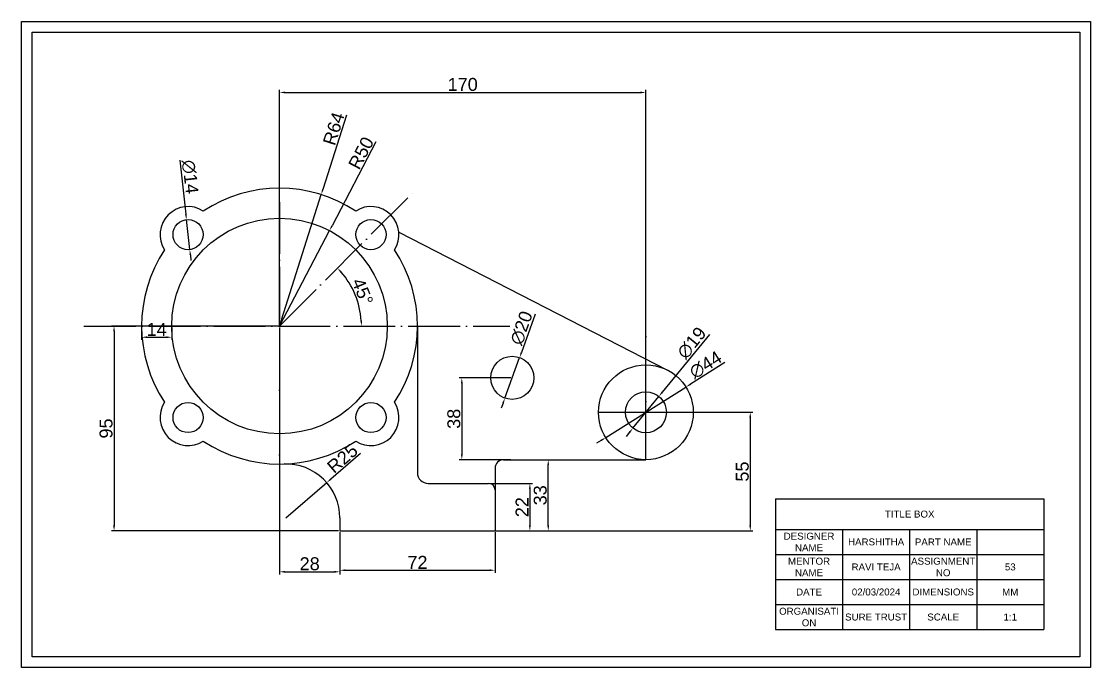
# Model space of a CAD drawing. Header units: millimetres. Extents: x 4290 to 7204, y 3759 to 4068.
# Drawn here: x 5169.3 to 5665.4, y 3758.6 to 4058.4 of the extents above; entities that cross this region are included whole.
import ezdxf

# ---------------------------------------------------------------- set-up
doc = ezdxf.new("R2010")
doc.units = ezdxf.units.MM
doc.linetypes.add('ACAD_ISO04W100', pattern=[30, 24, -3, 0, -3])
doc.styles.get("Standard").update_dxf_attribs({"font": 'arial.ttf'})
doc.dimstyles.new('ISO-25', dxfattribs={"dimtxt": 6, "dimasz": 2.5, "dimexe": 1.25, "dimexo": 0.625, "dimtad": 1, "dimtxsty": 'Standard', "dimcen": 2.5, "dimadec": 0, "dimazin": 0, "dimtfac": 1, "dimtmove": 0, "dimatfit": 3, "dimfxl": 1, "dimarcsym": 0})

# ---------------------------------------------------------------- blocks, each defined once
blk = doc.blocks.new('*U30')
blk.add_circle((-2.97, -2.97), 7)
blk.add_arc((-2.97, -2.97), 13, 327.0998, 122.9002)
blk = doc.blocks.new('*U31')
at = {"color": 0, "linetype": 'ByBlock', "lineweight": -2, "transparency": 16777216}
for p, rotation in [((5666.56, 3831.04), 89.99999999999999), ((5666.56, 3740.25), 180), ((5757.36, 3740.25), 270)]:
    blk.add_blockref('*U30', p, dxfattribs=dict(at, rotation=rotation))
blk.add_blockref('*U30', (5757.36, 3831.04), dxfattribs=at)
blk = doc.blocks.new('*D32')
at = {"color": 0, "lineweight": -2, "transparency": 16777216}
for p, q in [((5242.8, 3993.98), (5245.58, 3968.92)), ((5247.41, 3952.52), (5245.86, 3966.44)), ((5247.68, 3950.04), (5247.96, 3947.55))]:
    blk.add_line(p, q, dxfattribs=at)
at = {"color": 0, "transparency": 16777216}
for points in [[(5246, 3968.97), (5245.17, 3968.88), (5245.86, 3966.44)], [(5248.1, 3950.08), (5247.27, 3949.99), (5247.41, 3952.52)]]:
    blk.add_solid(points, dxfattribs=at)
at = {"layer": 'Defpoints', "color": 0, "transparency": 16777216}
for p in [(5245.86, 3966.44), (5247.41, 3952.52)]:
    blk.add_point(p, dxfattribs=at)
at = {"color": 0, "transparency": 16777216, "insert": (5247.54, 3986.28), "char_height": 6, "attachment_point": 5, "rotation": 276.3383}
blk.add_mtext('∅14', dxfattribs=at)
blk = doc.blocks.new('*D33')
at = {"color": 0, "lineweight": -2, "transparency": 16777216}
for p, q in [((5488.53, 3913.11), (5466.65, 3886.35)), ((5453.05, 3869.7), (5465.07, 3884.41)), ((5451.47, 3867.76), (5449.88, 3865.83))]:
    blk.add_line(p, q, dxfattribs=at)
at = {"color": 0, "transparency": 16777216}
for points in [[(5466.33, 3886.61), (5466.98, 3886.08), (5465.07, 3884.41)], [(5451.14, 3868.03), (5451.79, 3867.5), (5453.05, 3869.7)]]:
    blk.add_solid(points, dxfattribs=at)
at = {"layer": 'Defpoints', "color": 0, "transparency": 16777216}
for p in [(5465.07, 3884.41), (5453.05, 3869.7)]:
    blk.add_point(p, dxfattribs=at)
at = {"color": 0, "transparency": 16777216, "insert": (5480.36, 3909.21), "char_height": 6, "attachment_point": 5, "rotation": 50.7421}
blk.add_mtext('∅19', dxfattribs=at)
blk = doc.blocks.new('*D34')
at = {"color": 0, "lineweight": -2, "transparency": 16777216}
for p, q in [((5495.75, 3900.14), (5479.8, 3890.1)), ((5440.44, 3865.34), (5477.68, 3888.77)), ((5438.32, 3864.01), (5436.21, 3862.67))]:
    blk.add_line(p, q, dxfattribs=at)
at = {"color": 0, "transparency": 16777216}
for points in [[(5479.57, 3890.46), (5480.02, 3889.75), (5477.68, 3888.77)], [(5438.1, 3864.36), (5438.54, 3863.65), (5440.44, 3865.34)]]:
    blk.add_solid(points, dxfattribs=at)
at = {"layer": 'Defpoints', "color": 0, "transparency": 16777216}
for p in [(5477.68, 3888.77), (5440.44, 3865.34)]:
    blk.add_point(p, dxfattribs=at)
at = {"color": 0, "transparency": 16777216, "insert": (5486.78, 3899.05), "char_height": 6, "attachment_point": 5, "rotation": 32.1799}
blk.add_mtext('∅44', dxfattribs=at)
blk = doc.blocks.new('*D35')
at = {"color": 0, "lineweight": -2, "transparency": 16777216}
for p, q in [((5320.11, 4014.9), (5309.17, 3980.44)), ((5289.06, 3917.05), (5308.42, 3978.06))]:
    blk.add_line(p, q, dxfattribs=at)
at = {"color": 0, "transparency": 16777216}
blk.add_solid([(5308.78, 3980.57), (5309.57, 3980.31), (5308.42, 3978.06)], dxfattribs=at)
at = {"layer": 'Defpoints', "color": 0, "transparency": 16777216}
for p in [(5308.42, 3978.06), (5289.06, 3917.05)]:
    blk.add_point(p, dxfattribs=at)
at = {"color": 0, "transparency": 16777216, "insert": (5314.24, 4008.6), "char_height": 6, "attachment_point": 5, "rotation": 72.3936}
blk.add_mtext('R64', dxfattribs=at)
blk = doc.blocks.new('*D36')
at = {"color": 0, "lineweight": -2, "transparency": 16777216}
for p, q in [((5333.81, 4002.51), (5313.42, 3963.56)), ((5289.06, 3917.05), (5312.26, 3961.35))]:
    blk.add_line(p, q, dxfattribs=at)
at = {"color": 0, "transparency": 16777216}
blk.add_solid([(5313.05, 3963.76), (5313.78, 3963.37), (5312.26, 3961.35)], dxfattribs=at)
at = {"layer": 'Defpoints', "color": 0, "transparency": 16777216}
for p in [(5312.26, 3961.35), (5289.06, 3917.05)]:
    blk.add_point(p, dxfattribs=at)
at = {"color": 0, "transparency": 16777216, "insert": (5326.93, 3997.32), "char_height": 6, "attachment_point": 5, "rotation": 62.3585}
blk.add_mtext('R50', dxfattribs=at)
blk = doc.blocks.new('*D37')
at = {"color": 0, "lineweight": -2, "transparency": 16777216}
for p, q in [((5225.06, 3916.43), (5225.06, 3910.62)), ((5239.06, 3916.43), (5239.06, 3910.62)), ((5227.56, 3911.87), (5236.56, 3911.87))]:
    blk.add_line(p, q, dxfattribs=at)
at = {"color": 0, "transparency": 16777216}
for points in [[(5227.56, 3912.29), (5227.56, 3911.46), (5225.06, 3911.87)], [(5236.56, 3912.29), (5236.56, 3911.46), (5239.06, 3911.87)]]:
    blk.add_solid(points, dxfattribs=at)
at = {"layer": 'Defpoints', "color": 0, "transparency": 16777216}
for p in [(5225.06, 3917.05), (5239.06, 3917.05), (5239.06, 3911.87)]:
    blk.add_point(p, dxfattribs=at)
at = {"color": 0, "transparency": 16777216, "insert": (5232.06, 3915.51), "char_height": 6, "attachment_point": 5}
blk.add_mtext('14', dxfattribs=at)
blk = doc.blocks.new('*D38')
at = {"color": 0, "lineweight": -2, "transparency": 16777216}
blk.add_arc((5289.06, 3917.05), 38.02, 3.768, 41.232, dxfattribs=at)
at = {"color": 0, "transparency": 16777216}
for points in [[(5317.35, 3941.83), (5317.96, 3942.4), (5315.94, 3943.94)], [(5327.41, 3919.57), (5326.58, 3919.54), (5327.08, 3917.05)]]:
    blk.add_solid(points, dxfattribs=at)
at = {"layer": 'Defpoints', "color": 0, "transparency": 16777216}
for p in [(5351.28, 3979.27), (5325.79, 3926.9), (5198.33, 3917.05), (5289.06, 3917.05), (5395.96, 3917.05)]:
    blk.add_point(p, dxfattribs=at)
at = {"color": 0, "transparency": 16777216, "insert": (5327.58, 3933.01), "char_height": 6, "attachment_point": 5, "rotation": 292.5}
blk.add_mtext('45°', dxfattribs=at)
blk = doc.blocks.new('*D39')
at = {"color": 0, "lineweight": -2, "transparency": 16777216}
for p, q in [((5326.61, 3857.91), (5312.88, 3846.07)), ((5292.06, 3828.1), (5310.99, 3844.44))]:
    blk.add_line(p, q, dxfattribs=at)
at = {"color": 0, "transparency": 16777216}
blk.add_solid([(5312.61, 3846.38), (5313.15, 3845.75), (5310.99, 3844.44)], dxfattribs=at)
at = {"layer": 'Defpoints', "color": 0, "transparency": 16777216}
for p in [(5310.99, 3844.44), (5292.06, 3828.1)]:
    blk.add_point(p, dxfattribs=at)
at = {"color": 0, "transparency": 16777216, "insert": (5318.28, 3855.6), "char_height": 6, "attachment_point": 5, "rotation": 40.7868}
blk.add_mtext('R25', dxfattribs=at)
blk = doc.blocks.new('*D40')
at = {"color": 0, "lineweight": -2, "transparency": 16777216}
for p, q in [((5288.43, 3917.05), (5211.03, 3917.05)), ((5212.28, 3914.55), (5212.28, 3824.55)), ((5316.43, 3822.05), (5211.03, 3822.05))]:
    blk.add_line(p, q, dxfattribs=at)
at = {"color": 0, "transparency": 16777216}
for points in [[(5211.86, 3914.55), (5212.7, 3914.55), (5212.28, 3917.05)], [(5211.86, 3824.55), (5212.7, 3824.55), (5212.28, 3822.05)]]:
    blk.add_solid(points, dxfattribs=at)
at = {"layer": 'Defpoints', "color": 0, "transparency": 16777216}
for p in [(5289.06, 3917.05), (5212.28, 3822.05), (5317.06, 3822.05)]:
    blk.add_point(p, dxfattribs=at)
at = {"color": 0, "transparency": 16777216, "insert": (5208.59, 3869.55), "char_height": 6, "attachment_point": 5, "rotation": 90}
blk.add_mtext('95', dxfattribs=at)
blk = doc.blocks.new('*D41')
at = {"color": 0, "lineweight": -2, "transparency": 16777216}
for p, q in [((5289.06, 3916.43), (5289.06, 3801.81)), ((5317.06, 3821.43), (5317.06, 3801.81)), ((5291.56, 3803.06), (5314.56, 3803.06))]:
    blk.add_line(p, q, dxfattribs=at)
at = {"color": 0, "transparency": 16777216}
for points in [[(5291.56, 3803.48), (5291.56, 3802.64), (5289.06, 3803.06)], [(5314.56, 3803.48), (5314.56, 3802.64), (5317.06, 3803.06)]]:
    blk.add_solid(points, dxfattribs=at)
at = {"layer": 'Defpoints', "color": 0, "transparency": 16777216}
for p in [(5289.06, 3917.05), (5317.06, 3822.05), (5317.06, 3803.06)]:
    blk.add_point(p, dxfattribs=at)
at = {"color": 0, "transparency": 16777216, "insert": (5303.06, 3806.75), "char_height": 6, "attachment_point": 5}
blk.add_mtext('28', dxfattribs=at)
blk = doc.blocks.new('*D42')
at = {"color": 0, "lineweight": -2, "transparency": 16777216}
for p, q in [((5317.06, 3821.43), (5317.06, 3802.54)), ((5389.06, 3821.43), (5389.06, 3802.54)), ((5319.56, 3803.79), (5386.56, 3803.79))]:
    blk.add_line(p, q, dxfattribs=at)
at = {"color": 0, "transparency": 16777216}
for points in [[(5319.56, 3804.21), (5319.56, 3803.37), (5317.06, 3803.79)], [(5386.56, 3804.21), (5386.56, 3803.37), (5389.06, 3803.79)]]:
    blk.add_solid(points, dxfattribs=at)
at = {"layer": 'Defpoints', "color": 0, "transparency": 16777216}
for p in [(5317.06, 3822.05), (5389.06, 3822.05), (5389.06, 3803.79)]:
    blk.add_point(p, dxfattribs=at)
at = {"color": 0, "transparency": 16777216, "insert": (5353.06, 3807.43), "char_height": 6, "attachment_point": 5}
blk.add_mtext('72', dxfattribs=at)
blk = doc.blocks.new('*D43')
at = {"color": 0, "lineweight": -2, "transparency": 16777216}
for p, q in [((5407.74, 3922.53), (5401.32, 3904.81)), ((5393.65, 3883.65), (5400.47, 3902.46)), ((5392.8, 3881.3), (5391.95, 3878.95))]:
    blk.add_line(p, q, dxfattribs=at)
at = {"color": 0, "transparency": 16777216}
for points in [[(5400.93, 3904.95), (5401.71, 3904.66), (5400.47, 3902.46)], [(5392.41, 3881.44), (5393.19, 3881.16), (5393.65, 3883.65)]]:
    blk.add_solid(points, dxfattribs=at)
at = {"layer": 'Defpoints', "color": 0, "transparency": 16777216}
for p in [(5400.47, 3902.46), (5393.65, 3883.65)]:
    blk.add_point(p, dxfattribs=at)
at = {"color": 0, "transparency": 16777216, "insert": (5401.33, 3916.16), "char_height": 6, "attachment_point": 5, "rotation": 70.0741}
blk.add_mtext('∅20', dxfattribs=at)
blk = doc.blocks.new('*D44')
at = {"color": 0, "lineweight": -2, "transparency": 16777216}
for p, q in [((5396.43, 3893.05), (5372.41, 3893.05)), ((5373.66, 3890.55), (5373.66, 3857.55)), ((5396.43, 3855.05), (5372.41, 3855.05))]:
    blk.add_line(p, q, dxfattribs=at)
at = {"color": 0, "transparency": 16777216}
for points in [[(5373.24, 3890.55), (5374.07, 3890.55), (5373.66, 3893.05)], [(5373.24, 3857.55), (5374.07, 3857.55), (5373.66, 3855.05)]]:
    blk.add_solid(points, dxfattribs=at)
at = {"layer": 'Defpoints', "color": 0, "transparency": 16777216}
for p in [(5397.06, 3893.05), (5373.66, 3855.05), (5397.06, 3855.05)]:
    blk.add_point(p, dxfattribs=at)
at = {"color": 0, "transparency": 16777216, "insert": (5369.97, 3874.05), "char_height": 6, "attachment_point": 5, "rotation": 90}
blk.add_mtext('38', dxfattribs=at)
blk = doc.blocks.new('*D45')
at = {"color": 0, "lineweight": -2, "transparency": 16777216}
for p, q in [((5459.68, 3877.05), (5508.75, 3877.05)), ((5507.5, 3874.55), (5507.5, 3824.55)), ((5389.68, 3822.05), (5508.75, 3822.05))]:
    blk.add_line(p, q, dxfattribs=at)
at = {"color": 0, "transparency": 16777216}
for points in [[(5507.08, 3874.55), (5507.91, 3874.55), (5507.5, 3877.05)], [(5507.08, 3824.55), (5507.91, 3824.55), (5507.5, 3822.05)]]:
    blk.add_solid(points, dxfattribs=at)
at = {"layer": 'Defpoints', "color": 0, "transparency": 16777216}
for p in [(5459.06, 3877.05), (5389.06, 3822.05), (5507.5, 3822.05)]:
    blk.add_point(p, dxfattribs=at)
at = {"color": 0, "transparency": 16777216, "insert": (5503.82, 3849.55), "char_height": 6, "attachment_point": 5, "rotation": 90}
blk.add_mtext('55', dxfattribs=at)
blk = doc.blocks.new('*D46')
at = {"color": 0, "lineweight": -2, "transparency": 16777216}
for p, q in [((5386.68, 3844.05), (5406.49, 3844.05)), ((5405.24, 3841.55), (5405.24, 3824.55)), ((5386.68, 3822.05), (5406.49, 3822.05))]:
    blk.add_line(p, q, dxfattribs=at)
at = {"color": 0, "transparency": 16777216}
for points in [[(5404.82, 3841.55), (5405.65, 3841.55), (5405.24, 3844.05)], [(5404.82, 3824.55), (5405.65, 3824.55), (5405.24, 3822.05)]]:
    blk.add_solid(points, dxfattribs=at)
at = {"layer": 'Defpoints', "color": 0, "transparency": 16777216}
for p in [(5386.06, 3844.05), (5386.06, 3822.05), (5405.24, 3822.05)]:
    blk.add_point(p, dxfattribs=at)
at = {"color": 0, "transparency": 16777216, "insert": (5401.6, 3833.05), "char_height": 6, "attachment_point": 5, "rotation": 90}
blk.add_mtext('22', dxfattribs=at)
blk = doc.blocks.new('*D47')
at = {"color": 0, "lineweight": -2, "transparency": 16777216}
for p, q in [((5393.68, 3855.05), (5415.01, 3855.05)), ((5413.76, 3824.55), (5413.76, 3852.55)), ((5389.68, 3822.05), (5415.01, 3822.05))]:
    blk.add_line(p, q, dxfattribs=at)
at = {"color": 0, "transparency": 16777216}
for points in [[(5413.35, 3852.55), (5414.18, 3852.55), (5413.76, 3855.05)], [(5413.35, 3824.55), (5414.18, 3824.55), (5413.76, 3822.05)]]:
    blk.add_solid(points, dxfattribs=at)
at = {"layer": 'Defpoints', "color": 0, "transparency": 16777216}
for p in [(5393.06, 3855.05), (5413.76, 3855.05), (5389.06, 3822.05)]:
    blk.add_point(p, dxfattribs=at)
at = {"color": 0, "transparency": 16777216, "insert": (5410.07, 3838.55), "char_height": 6, "attachment_point": 5, "rotation": 90}
blk.add_mtext('33', dxfattribs=at)
blk = doc.blocks.new('*D48')
at = {"color": 0, "lineweight": -2, "transparency": 16777216}
for p, q in [((5289.06, 3917.68), (5289.06, 4026.68)), ((5291.56, 4025.43), (5456.56, 4025.43)), ((5459.06, 3877.68), (5459.06, 4026.68))]:
    blk.add_line(p, q, dxfattribs=at)
at = {"color": 0, "transparency": 16777216}
for points in [[(5291.56, 4025.85), (5291.56, 4025.02), (5289.06, 4025.43)], [(5456.56, 4025.85), (5456.56, 4025.02), (5459.06, 4025.43)]]:
    blk.add_solid(points, dxfattribs=at)
at = {"layer": 'Defpoints', "color": 0, "transparency": 16777216}
for p in [(5459.06, 4025.43), (5289.06, 3917.05), (5459.06, 3877.05)]:
    blk.add_point(p, dxfattribs=at)
at = {"color": 0, "transparency": 16777216, "insert": (5374.06, 4029.12), "char_height": 6, "attachment_point": 5}
blk.add_mtext('170', dxfattribs=at)
blk = doc.blocks.new('*T97')
at = {"color": 0, "linetype": 'ByBlock', "lineweight": -2, "transparency": 16777216}
for p, q in [((0, 0), (124.52, 0)), ((0, 0), (0, -60.66)), ((124.52, 0), (124.52, -60.66)), ((0, -14.2), (124.52, -14.2)), ((31.13, -14.2), (31.13, -60.66)), ((62.26, -14.2), (62.26, -60.66)), ((93.39, -14.2), (93.39, -60.66)), ((0, -25.81), (124.52, -25.81)), ((0, -37.43), (124.52, -37.43)), ((0, -49.04), (124.52, -49.04)), ((0, -60.66), (124.52, -60.66))]:
    blk.add_line(p, q, dxfattribs=at)

msp = doc.modelspace()

# ---------------------------------------------------------------- linework, layer by layer
at = {"linetype": 'ACAD_ISO04W100'}
for p, q in [((5289.059, 3917.054), (5351.278, 3979.273)), ((5289.059, 3974.572), (5289.059, 3853.054)), ((5459.059, 3855.054), (5459.059, 3922.327)), ((5198.327, 3917.054), (5395.963, 3917.054)), ((5437.059, 3877.054), (5491.174, 3877.054))]:
    msp.add_line(p, q, dxfattribs=at)
for p, q in [((5344.44, 3960.568), (5469.099, 3896.63)), ((5353.059, 3917.054), (5353.059, 3849.054)), ((5389.059, 3851.054), (5389.059, 3841.054)), ((5393.059, 3855.054), (5459.059, 3855.054)), ((5358.059, 3844.054), (5386.059, 3844.054)), ((5389.059, 3841.054), (5389.059, 3822.054)), ((5317.059, 3828.105), (5317.059, 3822.054)), ((5317.059, 3822.054), (5389.059, 3822.054))]:
    msp.add_line(p, q)
for points in [[(5169.273, 4058.398), (5665.44, 4058.398), (5665.44, 3758.614), (5169.273, 3758.614)], [(5174.273, 4053.398), (5660.44, 4053.398), (5660.44, 3763.614), (5174.273, 3763.614)]]:
    msp.add_lwpolyline(points, close=True)
for centre, radius in [((5289.059, 3917.054), 50), ((5397.059, 3893.054), 10), ((5459.059, 3877.054), 22), ((5459.059, 3877.054), 9.5)]:
    msp.add_circle(centre, radius)
for centre, radius, start, end in [((5289.059, 3917.054), 64, 56.45583, 123.54417), ((5289.059, 3917.054), 64, 146.45583, 213.54417), ((5289.059, 3917.054), 64, 326.45583, 33.54417), ((5289.059, 3917.054), 64, 236.45583, 303.54417), ((5292.059, 3828.105), 25, 0, 91.93168), ((5393.059, 3851.054), 4, 90, 180), ((5358.059, 3849.054), 5, 180, 270), ((5386.059, 3841.054), 3, 0, 90)]:
    msp.add_arc(centre, radius, start, end)

# ---------------------------------------------------------------- block references
for name, p in [('*U31', (-422.901, 131.409)), ('*T97', (5519.212, 3836.908))]:
    msp.add_blockref(name, p)

# ---------------------------------------------------------------- texts
at = {"attachment_point": 5}
for s, width, insert, char_height in [('TITLE BOX', 124.51703, (5581.47, 3829.81), 3.2263), ('DESIGNER NAME', 31.12926, (5534.777, 3816.904), 3.22634), ('HARSHITHA', 31.12926, (5565.906, 3816.904), 3.2263), ('PART NAME', 31.12926, (5597.035, 3816.904), 3.2263), ('MENTOR NAME', 31.12926, (5534.777, 3805.289), 3.22634), ('RAVI TEJA', 31.12926, (5565.906, 3805.289), 3.2263), ('ASSIGNMENT NO', 31.12926, (5597.035, 3805.289), 3.22634), ('53', 31.12926, (5628.164, 3805.289), 3.2263), ('DATE', 31.12926, (5534.777, 3793.675), 3.2263), ('02/03/2024', 31.12926, (5565.906, 3793.675), 3.2263), ('DIMENSIONS', 31.12926, (5597.035, 3793.675), 3.2263), ('MM', 31.12926, (5628.164, 3793.675), 3.2263), ('ORGANISATI\\PON', 31.12926, (5534.777, 3782.06), 3.2263), ('SURE TRUST', 31.12926, (5565.906, 3782.06), 3.2263), ('SCALE', 31.12926, (5597.035, 3782.06), 3.2263), ('1:1', 31.12926, (5628.164, 3782.06), 3.2263)]:
    msp.add_mtext_dynamic_manual_height_columns(s, width=width, gutter_width=16.132, heights=[0], dxfattribs=dict(at, insert=insert, char_height=char_height))

# ---------------------------------------------------------------- dimensions: what is measured, and where the dimension line sits
for base, p1, p2, picture, middle in [((5459.059, 4025.434), (5289.059, 3917.054), (5459.059, 3877.054), '*D48', (5374.059, 4029.122)), ((5239.059, 3911.874), (5225.059, 3917.054), (5239.059, 3917.054), '*D37', (5232.059, 3915.511)), ((5317.059, 3803.059), (5289.059, 3917.054), (5317.059, 3822.054), '*D41', (5303.059, 3806.748)), ((5389.059, 3803.79), (5317.059, 3822.054), (5389.059, 3822.054), '*D42', (5353.059, 3807.427))]:
    dim = msp.add_linear_dim(base=base, p1=p1, p2=p2, dimstyle='ISO-25')
    dim.commit()
    dim.dimension.update_dxf_attribs({"geometry": picture, "text_midpoint": middle})
for mpoint, picture, middle in [((5308.417, 3978.056), '*D35', (5317.756, 4007.484)), ((5312.256, 3961.348), '*D36', (5330.201, 3995.614))]:
    dim = msp.add_radius_dim(center=(5289.059, 3917.054), mpoint=mpoint, dimstyle='ISO-25')
    dim.commit()
    dim.dimension.update_dxf_attribs({"geometry": picture, "text_midpoint": middle, "dimtype": 164})
for p1, p2, picture, middle in [((5247.405, 3952.524), (5245.86, 3966.438), '*D32', (5243.703, 3985.853)), ((5453.047, 3869.698), (5465.071, 3884.41), '*D33', (5483.344, 3906.77))]:
    dim = msp.add_diameter_dim_2p(p1=p1, p2=p2, dimstyle='ISO-25')
    dim.commit()
    dim.dimension.update_dxf_attribs({"geometry": picture, "text_midpoint": middle, "dimtype": 163})
dim = msp.add_angular_dim_2l(base=(5325.785, 3926.895), line1=((5198.327, 3917.054), (5395.963, 3917.054)), line2=((5289.059, 3917.054), (5351.278, 3979.273)), dimstyle='ISO-25')
dim.commit()
dim.dimension.update_dxf_attribs({"geometry": '*D38', "text_midpoint": (5327.583, 3933.011)})
for p1, p2, picture, middle in [((5393.651, 3883.653), (5400.467, 3902.456), '*D43', (5401.332, 3916.157)), ((5440.439, 3865.338), (5477.679, 3888.771), '*D34', (5486.776, 3899.051))]:
    dim = msp.add_diameter_dim_2p(p1=p1, p2=p2, dimstyle='ISO-25')
    dim.commit()
    dim.dimension.update_dxf_attribs({"geometry": picture, "text_midpoint": middle})
for base, p1, p2, picture, middle in [((5212.279, 3822.054), (5289.059, 3917.054), (5317.059, 3822.054), '*D40', (5208.591, 3869.554)), ((5373.656, 3855.054), (5397.059, 3893.054), (5397.059, 3855.054), '*D44', (5369.965, 3874.054)), ((5507.497, 3822.054), (5459.059, 3877.054), (5389.059, 3822.054), '*D45', (5503.821, 3849.554)), ((5413.762, 3855.054), (5389.059, 3822.054), (5393.059, 3855.054), '*D47', (5410.071, 3838.554)), ((5405.237, 3822.054), (5386.059, 3844.054), (5386.059, 3822.054), '*D46', (5401.599, 3833.054))]:
    dim = msp.add_linear_dim(base=base, p1=p1, p2=p2, angle=90, dimstyle='ISO-25')
    dim.commit()
    dim.dimension.update_dxf_attribs({"geometry": picture, "text_midpoint": middle})
dim = msp.add_radius_dim(center=(5292.059, 3828.105), mpoint=(5310.988, 3844.436), dimstyle='ISO-25')
dim.commit()
dim.dimension.update_dxf_attribs({"geometry": '*D39', "text_midpoint": (5318.282, 3855.601)})

doc.saveas('drawing.dxf')
